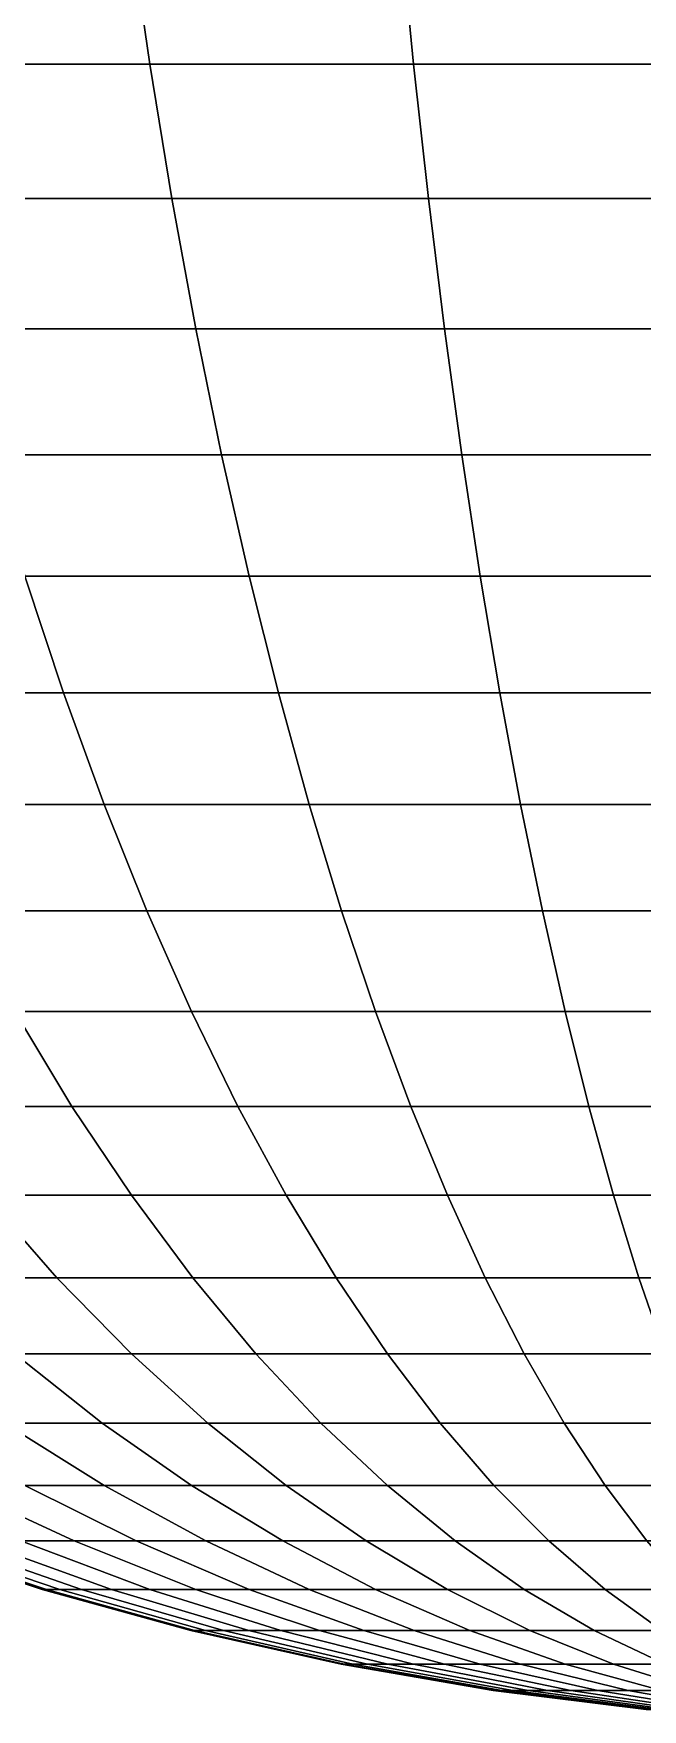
# Model space of a CAD drawing. Extents: x -610 to 610, y -610 to 610.
# Drawn here: x -178.6 to -60.4, y -606.7 to -281.4 of the extents above; entities that cross this region are included whole.
import ezdxf

# ---------------------------------------------------------------- set-up
doc = ezdxf.new("R2010")
doc.units = 0

msp = doc.modelspace()

# ---------------------------------------------------------------- linework, layer by layer
for points in [[(-205.737976, -287.363464, -496.695374), (-210.886078, -260.637573, -509.124023), (-159.967728, -260.637573, -527.342896), (-156.062622, -287.363464, -514.469482)], [(-156.062622, -287.363464, 514.469482), (-159.967728, -260.637573, 527.342896), (-210.886078, -260.637573, 509.124023), (-205.737976, -287.363464, 496.695374)], [(-156.062622, -287.363464, -514.469482), (-159.967728, -260.637573, -527.342896), (-107.508789, -260.637573, -540.483154), (-104.884308, -287.363464, -527.289001)], [(-104.884308, -287.363464, 527.289001), (-107.508789, -260.637573, 540.483154), (-159.967728, -260.637573, 527.342896), (-156.062622, -287.363464, 514.469482)], [(-104.884308, -287.363464, -527.289001), (-107.508789, -260.637573, -540.483154), (-54.014488, -260.637573, -548.418335), (-52.695896, -287.363464, -535.030396)], [(-52.695896, -287.363464, 535.030396), (-54.014488, -260.637573, 548.418335), (-107.508789, -260.637573, 540.483154), (-104.884308, -287.363464, 527.289001)], [(-200.094193, -313.397034, -483.07016), (-205.737976, -287.363464, -496.695374), (-156.062622, -287.363464, -514.469482), (-151.78154, -313.397034, -500.356689)], [(-151.78154, -313.397034, 500.356689), (-156.062622, -287.363464, 514.469482), (-205.737976, -287.363464, 496.695374), (-200.094193, -313.397034, 483.07016)], [(-151.78154, -313.397034, -500.356689), (-156.062622, -287.363464, -514.469482), (-104.884308, -287.363464, -527.289001), (-102.007149, -313.397034, -512.824524)], [(-102.007149, -313.397034, 512.824524), (-104.884308, -287.363464, 527.289001), (-156.062622, -287.363464, 514.469482), (-151.78154, -313.397034, 500.356689)], [(-102.007149, -313.397034, -512.824524), (-104.884308, -287.363464, -527.289001), (-52.695896, -287.363464, -535.030396), (-51.250355, -313.397034, -520.353577)], [(-51.250355, -313.397034, 520.353577), (-52.695896, -287.363464, 535.030396), (-104.884308, -287.363464, 527.289001), (-102.007149, -313.397034, 512.824524)], [(-193.968414, -338.675629, -468.281158), (-200.094193, -313.397034, -483.07016), (-151.78154, -313.397034, -500.356689), (-147.134811, -338.675629, -485.038483)], [(-147.134811, -338.675629, 485.038483), (-151.78154, -313.397034, 500.356689), (-200.094193, -313.397034, 483.07016), (-193.968414, -338.675629, 468.281158)], [(-147.134811, -338.675629, -485.038483), (-151.78154, -313.397034, -500.356689), (-102.007149, -313.397034, -512.824524), (-98.884232, -338.675629, -497.124634)], [(-98.884232, -338.675629, 497.124634), (-102.007149, -313.397034, 512.824524), (-151.78154, -313.397034, 500.356689), (-147.134811, -338.675629, 485.038483)], [(-98.884232, -338.675629, -497.124634), (-102.007149, -313.397034, -512.824524), (-51.250355, -313.397034, -520.353577), (-49.681347, -338.675629, -504.423157)], [(-49.681347, -338.675629, 504.423157), (-51.250355, -313.397034, 520.353577), (-102.007149, -313.397034, 512.824524), (-98.884232, -338.675629, 497.124634)], [(-187.37532, -363.138306, -452.364044), (-193.968414, -338.675629, -468.281158), (-147.134811, -338.675629, -485.038483), (-142.133636, -363.138306, -468.551788)], [(-142.133636, -363.138306, 468.551788), (-147.134811, -338.675629, 485.038483), (-193.968414, -338.675629, 468.281158), (-187.37532, -363.138306, 452.364044)], [(-142.133636, -363.138306, -468.551788), (-147.134811, -338.675629, -485.038483), (-98.884232, -338.675629, -497.124634), (-95.523109, -363.138306, -480.227112)], [(-95.523109, -363.138306, 480.227112), (-98.884232, -338.675629, 497.124634), (-147.134811, -338.675629, 485.038483), (-142.133636, -363.138306, 468.551788)], [(-95.523109, -363.138306, -480.227112), (-98.884232, -338.675629, -497.124634), (-49.681347, -338.675629, -504.423157), (-47.992653, -363.138306, -487.277588)], [(-47.992653, -363.138306, 487.277588), (-49.681347, -338.675629, 504.423157), (-98.884232, -338.675629, 497.124634), (-95.523109, -363.138306, 480.227112)], [(-180.330841, -386.726135, -435.357147), (-187.37532, -363.138306, -452.364044), (-142.133636, -363.138306, -468.551788), (-136.790024, -386.726135, -450.936279)], [(-136.790024, -386.726135, 450.936279), (-142.133636, -363.138306, 468.551788), (-187.37532, -363.138306, 452.364044), (-180.330841, -386.726135, 435.357147)], [(-136.790024, -386.726135, -450.936279), (-142.133636, -363.138306, -468.551788), (-95.523109, -363.138306, -480.227112), (-91.931862, -386.726135, -462.172668)], [(-91.931862, -386.726135, 462.172668), (-95.523109, -363.138306, 480.227112), (-142.133636, -363.138306, 468.551788), (-136.790024, -386.726135, 450.936279)], [(-91.931862, -386.726135, -462.172668), (-95.523109, -363.138306, -480.227112), (-47.992653, -363.138306, -487.277588), (-46.188343, -386.726135, -468.958069)], [(-46.188343, -386.726135, 468.958069), (-47.992653, -363.138306, 487.277588), (-95.523109, -363.138306, 480.227112), (-91.931862, -386.726135, 462.172668)], [(-212.922272, -409.382355, -398.349548), (-222.134949, -386.726135, -415.585266), (-180.330841, -386.726135, -435.357147), (-172.851913, -409.382355, -417.301422)], [(-172.851913, -409.382355, 417.301422), (-180.330841, -386.726135, 435.357147), (-222.134949, -386.726135, 415.585266), (-212.922272, -409.382355, 398.349548)], [(-172.851913, -409.382355, -417.301422), (-180.330841, -386.726135, -435.357147), (-136.790024, -386.726135, -450.936279), (-131.116882, -409.382355, -432.234436)], [(-131.116882, -409.382355, 432.234436), (-136.790024, -386.726135, 450.936279), (-180.330841, -386.726135, 435.357147), (-172.851913, -409.382355, 417.301422)], [(-131.116882, -409.382355, -432.234436), (-136.790024, -386.726135, -450.936279), (-91.931862, -386.726135, -462.172668), (-88.119141, -409.382355, -443.004822)], [(-88.119141, -409.382355, 443.004822), (-91.931862, -386.726135, 462.172668), (-136.790024, -386.726135, 450.936279), (-131.116882, -409.382355, 432.234436)], [(-88.119141, -409.382355, -443.004822), (-91.931862, -386.726135, -462.172668), (-46.188343, -386.726135, -468.958069), (-44.272755, -409.382355, -449.50882)], [(-44.272755, -409.382355, 449.50882), (-46.188343, -386.726135, 468.958069), (-91.931862, -386.726135, 462.172668), (-88.119141, -409.382355, 443.004822)], [(-203.19664, -431.052277, -380.154205), (-212.922272, -409.382355, -398.349548), (-172.851913, -409.382355, -417.301422), (-164.956573, -431.052277, -398.240417)], [(-164.956573, -431.052277, 398.240417), (-172.851913, -409.382355, 417.301422), (-212.922272, -409.382355, 398.349548), (-203.19664, -431.052277, 380.154205)], [(-164.956573, -431.052277, -398.240417), (-172.851913, -409.382355, -417.301422), (-131.116882, -409.382355, -432.234436), (-125.127876, -431.052277, -412.491333)], [(-125.127876, -431.052277, 412.491333), (-131.116882, -409.382355, 432.234436), (-172.851913, -409.382355, 417.301422), (-164.956573, -431.052277, 398.240417)], [(-125.127876, -431.052277, -412.491333), (-131.116882, -409.382355, -432.234436), (-88.119141, -409.382355, -443.004822), (-84.094131, -431.052277, -422.769775)], [(-84.094131, -431.052277, 422.769775), (-88.119141, -409.382355, 443.004822), (-131.116882, -409.382355, 432.234436), (-125.127876, -431.052277, 412.491333)], [(-84.094131, -431.052277, -422.769775), (-88.119141, -409.382355, -443.004822), (-44.272755, -409.382355, -449.50882), (-42.250515, -431.052277, -428.976654)], [(-42.250515, -431.052277, 428.976654), (-44.272755, -409.382355, 449.50882), (-88.119141, -409.382355, 443.004822), (-84.094131, -431.052277, 422.769775)], [(-192.981491, -451.683807, -361.042999), (-203.19664, -431.052277, -380.154205), (-164.956573, -431.052277, -398.240417), (-156.663834, -451.683807, -378.219971)], [(-156.663834, -451.683807, 378.219971), (-164.956573, -431.052277, 398.240417), (-203.19664, -431.052277, 380.154205), (-192.981491, -451.683807, 361.042999)], [(-156.663834, -451.683807, -378.219971), (-164.956573, -431.052277, -398.240417), (-125.127876, -431.052277, -412.491333), (-118.837425, -451.683807, -391.754456)], [(-118.837425, -451.683807, 391.754456), (-125.127876, -431.052277, 412.491333), (-164.956573, -431.052277, 398.240417), (-156.663834, -451.683807, 378.219971)], [(-118.837425, -451.683807, -391.754456), (-125.127876, -431.052277, -412.491333), (-84.094131, -431.052277, -422.769775), (-79.866539, -451.683807, -401.516174)], [(-79.866539, -451.683807, 401.516174), (-84.094131, -431.052277, 422.769775), (-125.127876, -431.052277, 412.491333), (-118.837425, -451.683807, 391.754456)], [(-79.866539, -451.683807, -401.516174), (-84.094131, -431.052277, -422.769775), (-42.250515, -431.052277, -428.976654), (-40.126484, -451.683807, -407.411041)], [(-40.126484, -451.683807, 407.411041), (-42.250515, -431.052277, 428.976654), (-84.094131, -431.052277, 422.769775), (-79.866539, -451.683807, 401.516174)], [(-182.301453, -471.227173, -341.061981), (-192.981491, -451.683807, -361.042999), (-156.663834, -451.683807, -378.219971), (-147.993698, -471.227173, -357.288361)], [(-147.993698, -471.227173, 357.288361), (-156.663834, -451.683807, 378.219971), (-192.981491, -451.683807, 361.042999), (-182.301453, -471.227173, 341.061981)], [(-147.993698, -471.227173, -357.288361), (-156.663834, -451.683807, -378.219971), (-118.837425, -451.683807, -391.754456), (-112.260674, -471.227173, -370.073853)], [(-112.260674, -471.227173, 370.073853), (-118.837425, -451.683807, 391.754456), (-156.663834, -451.683807, 378.219971), (-147.993698, -471.227173, 357.288361)], [(-112.260674, -471.227173, -370.073853), (-118.837425, -451.683807, -391.754456), (-79.866539, -451.683807, -401.516174), (-75.446533, -471.227173, -379.295319)], [(-75.446533, -471.227173, 379.295319), (-79.866539, -451.683807, 401.516174), (-118.837425, -451.683807, 391.754456), (-112.260674, -471.227173, 370.073853)], [(-75.446533, -471.227173, -379.295319), (-79.866539, -451.683807, -401.516174), (-40.126484, -451.683807, -407.411041), (-37.905792, -471.227173, -384.863922)], [(-37.905792, -471.227173, 384.863922), (-40.126484, -451.683807, 407.411041), (-79.866539, -451.683807, 401.516174), (-75.446533, -471.227173, 379.295319)], [(-201.748825, -489.635315, -301.938446), (-214.853531, -471.227173, -321.551056), (-182.301453, -471.227173, -341.061981), (-171.182205, -489.635315, -320.259369)], [(-171.182205, -489.635315, 320.259369), (-182.301453, -471.227173, 341.061981), (-214.853531, -471.227173, 321.551056), (-201.748825, -489.635315, 301.938446)], [(-171.182205, -489.635315, -320.259369), (-182.301453, -471.227173, -341.061981), (-147.993698, -471.227173, -357.288361), (-138.96701, -489.635315, -335.496063)], [(-138.96701, -489.635315, 335.496063), (-147.993698, -471.227173, 357.288361), (-182.301453, -471.227173, 341.061981), (-171.182205, -489.635315, 320.259369)], [(-138.96701, -489.635315, -335.496063), (-147.993698, -471.227173, -357.288361), (-112.260674, -471.227173, -370.073853), (-105.413475, -489.635315, -347.501678)], [(-105.413475, -489.635315, 347.501678), (-112.260674, -471.227173, 370.073853), (-147.993698, -471.227173, 357.288361), (-138.96701, -489.635315, 335.496063)], [(-105.413475, -489.635315, -347.501678), (-112.260674, -471.227173, -370.073853), (-75.446533, -471.227173, -379.295319), (-70.844765, -489.635315, -356.160706)], [(-70.844765, -489.635315, 356.160706), (-75.446533, -471.227173, 379.295319), (-112.260674, -471.227173, 370.073853), (-105.413475, -489.635315, 347.501678)], [(-70.844765, -489.635315, -356.160706), (-75.446533, -471.227173, -379.295319), (-37.905792, -471.227173, -384.863922), (-35.593777, -489.635315, -361.389679)], [(-35.593777, -489.635315, 361.389679), (-37.905792, -471.227173, 384.863922), (-75.446533, -471.227173, 379.295319), (-70.844765, -489.635315, 356.160706)], [(-188.158081, -506.863861, -281.59848), (-201.748825, -489.635315, -301.938446), (-171.182205, -489.635315, -320.259369), (-159.650574, -506.863861, -298.685211)], [(-159.650574, -506.863861, 298.685211), (-171.182205, -489.635315, 320.259369), (-201.748825, -489.635315, 301.938446), (-188.158081, -506.863861, 281.59848)], [(-159.650574, -506.863861, -298.685211), (-171.182205, -489.635315, -320.259369), (-138.96701, -489.635315, -335.496063), (-129.605545, -506.863861, -312.895477)], [(-129.605545, -506.863861, 312.895477), (-138.96701, -489.635315, 335.496063), (-171.182205, -489.635315, 320.259369), (-159.650574, -506.863861, 298.685211)], [(-129.605545, -506.863861, -312.895477), (-138.96701, -489.635315, -335.496063), (-105.413475, -489.635315, -347.501678), (-98.31234, -506.863861, -324.092346)], [(-98.31234, -506.863861, 324.092346), (-105.413475, -489.635315, 347.501678), (-138.96701, -489.635315, 335.496063), (-129.605545, -506.863861, 312.895477)], [(-98.31234, -506.863861, -324.092346), (-105.413475, -489.635315, -347.501678), (-70.844765, -489.635315, -356.160706), (-66.072334, -506.863861, -332.16806)], [(-66.072334, -506.863861, 332.16806), (-70.844765, -489.635315, 356.160706), (-105.413475, -489.635315, 347.501678), (-98.31234, -506.863861, 324.092346)], [(-66.072334, -506.863861, -332.16806), (-70.844765, -489.635315, -356.160706), (-35.593777, -489.635315, -361.389679), (-33.196014, -506.863861, -337.0448)], [(-33.196014, -506.863861, 337.0448), (-35.593777, -489.635315, 361.389679), (-70.844765, -489.635315, 356.160706), (-66.072334, -506.863861, 332.16806)], [(-198.816971, -522.871338, -242.259171), (-214.853531, -506.863861, -261.799805), (-188.158081, -506.863861, -281.59848), (-174.114059, -522.871338, -260.580109)], [(-174.114059, -522.871338, 260.580109), (-188.158081, -506.863861, 281.59848), (-214.853531, -506.863861, 261.799805), (-198.816971, -522.871338, 242.259171)], [(-174.114059, -522.871338, -260.580109), (-188.158081, -506.863861, -281.59848), (-159.650574, -506.863861, -298.685211), (-147.734344, -522.871338, -276.39151)], [(-147.734344, -522.871338, 276.39151), (-159.650574, -506.863861, 298.685211), (-188.158081, -506.863861, 281.59848), (-174.114059, -522.871338, 260.580109)], [(-147.734344, -522.871338, -276.39151), (-159.650574, -506.863861, -298.685211), (-129.605545, -506.863861, -312.895477), (-119.931854, -522.871338, -289.541107)], [(-119.931854, -522.871338, 289.541107), (-129.605545, -506.863861, 312.895477), (-159.650574, -506.863861, 298.685211), (-147.734344, -522.871338, 276.39151)], [(-119.931854, -522.871338, -289.541107), (-129.605545, -506.863861, -312.895477), (-98.31234, -506.863861, -324.092346), (-90.97435, -522.871338, -299.902252)], [(-90.97435, -522.871338, 299.902252), (-98.31234, -506.863861, 324.092346), (-129.605545, -506.863861, 312.895477), (-119.931854, -522.871338, 289.541107)], [(-90.97435, -522.871338, -299.902252), (-98.31234, -506.863861, -324.092346), (-66.072334, -506.863861, -332.16806), (-61.140728, -522.871338, -307.375214)], [(-61.140728, -522.871338, 307.375214), (-66.072334, -506.863861, 332.16806), (-98.31234, -506.863861, 324.092346), (-90.97435, -522.871338, 299.902252)], [(-61.140728, -522.871338, -307.375214), (-66.072334, -506.863861, -332.16806), (-33.196014, -506.863861, -337.0448), (-30.718281, -522.871338, -311.887939)], [(-30.718281, -522.871338, 311.887939), (-33.196014, -506.863861, 337.0448), (-66.072334, -506.863861, 332.16806), (-61.140728, -522.871338, 307.375214)], [(-182.301453, -537.619202, -222.134949), (-198.816971, -522.871338, -242.259171), (-174.114059, -522.871338, -260.580109), (-159.650574, -537.619202, -238.933975)], [(-159.650574, -537.619202, 238.933975), (-174.114059, -522.871338, 260.580109), (-198.816971, -522.871338, 242.259171), (-182.301453, -537.619202, 222.134949)], [(-159.650574, -537.619202, -238.933975), (-174.114059, -522.871338, -260.580109), (-147.734344, -522.871338, -276.39151), (-135.462189, -537.619202, -253.431931)], [(-135.462189, -537.619202, 253.431931), (-147.734344, -522.871338, 276.39151), (-174.114059, -522.871338, 260.580109), (-159.650574, -537.619202, 238.933975)], [(-135.462189, -537.619202, -253.431931), (-147.734344, -522.871338, -276.39151), (-119.931854, -522.871338, -289.541107), (-109.969231, -537.619202, -265.489197)], [(-109.969231, -537.619202, 265.489197), (-119.931854, -522.871338, 289.541107), (-147.734344, -522.871338, 276.39151), (-135.462189, -537.619202, 253.431931)], [(-109.969231, -537.619202, -265.489197), (-119.931854, -522.871338, -289.541107), (-90.97435, -522.871338, -299.902252), (-83.417213, -537.619202, -274.989685)], [(-83.417213, -537.619202, 274.989685), (-90.97435, -522.871338, 299.902252), (-119.931854, -522.871338, 289.541107), (-109.969231, -537.619202, 265.489197)], [(-83.417213, -537.619202, -274.989685), (-90.97435, -522.871338, -299.902252), (-61.140728, -522.871338, -307.375214), (-56.061825, -537.619202, -281.841858)], [(-56.061825, -537.619202, 281.841858), (-61.140728, -522.871338, 307.375214), (-90.97435, -522.871338, 299.902252), (-83.417213, -537.619202, 274.989685)], [(-56.061825, -537.619202, -281.841858), (-61.140728, -522.871338, -307.375214), (-30.718281, -522.871338, -311.887939), (-28.166542, -537.619202, -285.979706)], [(-28.166542, -537.619202, 285.979706), (-30.718281, -522.871338, 311.887939), (-61.140728, -522.871338, 307.375214), (-56.061825, -537.619202, 281.841858)], [(-184.298599, -551.071899, -184.298599), (-203.19664, -537.619202, -203.19664), (-182.301453, -537.619202, -222.134949), (-165.346741, -551.071899, -201.475586)], [(-165.346741, -551.071899, 201.475586), (-182.301453, -537.619202, 222.134949), (-203.19664, -537.619202, 203.19664), (-184.298599, -551.071899, 184.298599)], [(-165.346741, -551.071899, -201.475586), (-182.301453, -537.619202, -222.134949), (-159.650574, -537.619202, -238.933975), (-144.802475, -551.071899, -216.712219)], [(-144.802475, -551.071899, 216.712219), (-159.650574, -537.619202, 238.933975), (-182.301453, -537.619202, 222.134949), (-165.346741, -551.071899, 201.475586)], [(-144.802475, -551.071899, -216.712219), (-159.650574, -537.619202, -238.933975), (-135.462189, -537.619202, -253.431931), (-122.863701, -551.071899, -229.861816)], [(-122.863701, -551.071899, 229.861816), (-135.462189, -537.619202, 253.431931), (-159.650574, -537.619202, 238.933975), (-144.802475, -551.071899, 216.712219)], [(-122.863701, -551.071899, -229.861816), (-135.462189, -537.619202, -253.431931), (-109.969231, -537.619202, -265.489197), (-99.741684, -551.071899, -240.797729)], [(-99.741684, -551.071899, 240.797729), (-109.969231, -537.619202, 265.489197), (-135.462189, -537.619202, 253.431931), (-122.863701, -551.071899, 229.861816)], [(-99.741684, -551.071899, -240.797729), (-109.969231, -537.619202, -265.489197), (-83.417213, -537.619202, -274.989685), (-75.659096, -551.071899, -249.414612)], [(-75.659096, -551.071899, 249.414612), (-83.417213, -537.619202, 274.989685), (-109.969231, -537.619202, 265.489197), (-99.741684, -551.071899, 240.797729)], [(-75.659096, -551.071899, -249.414612), (-83.417213, -537.619202, -274.989685), (-56.061825, -537.619202, -281.841858), (-50.84787, -551.071899, -255.629517)], [(-50.84787, -551.071899, 255.629517), (-56.061825, -537.619202, 281.841858), (-83.417213, -537.619202, 274.989685), (-75.659096, -551.071899, 249.414612)], [(-180.330841, -563.19696, -147.993698), (-201.475586, -551.071899, -165.346741), (-184.298599, -551.071899, -184.298599), (-164.956573, -563.19696, -164.956573)], [(-164.956573, -563.19696, 164.956573), (-184.298599, -551.071899, 184.298599), (-201.475586, -551.071899, 165.346741), (-180.330841, -563.19696, 147.993698)], [(-164.956573, -563.19696, -164.956573), (-184.298599, -551.071899, -184.298599), (-165.346741, -551.071899, -201.475586), (-147.993698, -563.19696, -180.330841)], [(-147.993698, -563.19696, 180.330841), (-165.346741, -551.071899, 201.475586), (-184.298599, -551.071899, 184.298599), (-164.956573, -563.19696, 164.956573)], [(-147.993698, -563.19696, -180.330841), (-165.346741, -551.071899, -201.475586), (-144.802475, -551.071899, -216.712219), (-129.605545, -563.19696, -193.968414)], [(-129.605545, -563.19696, 193.968414), (-144.802475, -551.071899, 216.712219), (-165.346741, -551.071899, 201.475586), (-147.993698, -563.19696, 180.330841)], [(-129.605545, -563.19696, -193.968414), (-144.802475, -551.071899, -216.712219), (-122.863701, -551.071899, -229.861816), (-109.969231, -563.19696, -205.737976)], [(-109.969231, -563.19696, 205.737976), (-122.863701, -551.071899, 229.861816), (-144.802475, -551.071899, 216.712219), (-129.605545, -563.19696, 193.968414)], [(-109.969231, -563.19696, -205.737976), (-122.863701, -551.071899, -229.861816), (-99.741684, -551.071899, -240.797729), (-89.273857, -563.19696, -215.526138)], [(-89.273857, -563.19696, 215.526138), (-99.741684, -551.071899, 240.797729), (-122.863701, -551.071899, 229.861816), (-109.969231, -563.19696, 205.737976)], [(-89.273857, -563.19696, -215.526138), (-99.741684, -551.071899, -240.797729), (-75.659096, -551.071899, -249.414612), (-67.718719, -563.19696, -223.238693)], [(-67.718719, -563.19696, 223.238693), (-75.659096, -551.071899, 249.414612), (-99.741684, -551.071899, 240.797729), (-89.273857, -563.19696, 215.526138)], [(-67.718719, -563.19696, -223.238693), (-75.659096, -551.071899, -249.414612), (-50.84787, -551.071899, -255.629517), (-45.511417, -563.19696, -228.801331)], [(-45.511417, -563.19696, 228.801331), (-50.84787, -551.071899, 255.629517), (-75.659096, -551.071899, 249.414612), (-67.718719, -563.19696, 223.238693)], [(-181.118454, -573.965271, -96.809837), (-205.737976, -563.19696, -109.969231), (-193.968414, -563.19696, -129.605545), (-170.757294, -573.965271, -114.096382)], [(-170.757294, -573.965271, 114.096382), (-193.968414, -563.19696, 129.605545), (-205.737976, -563.19696, 109.969231), (-181.118454, -573.965271, 96.809837)], [(-170.757294, -573.965271, -114.096382), (-193.968414, -563.19696, -129.605545), (-180.330841, -563.19696, -147.993698), (-158.751648, -573.965271, -130.284119)], [(-158.751648, -573.965271, 130.284119), (-180.330841, -563.19696, 147.993698), (-193.968414, -563.19696, 129.605545), (-170.757294, -573.965271, 114.096382)], [(-158.751648, -573.965271, -130.284119), (-180.330841, -563.19696, -147.993698), (-164.956573, -563.19696, -164.956573), (-145.217148, -573.965271, -145.217148)], [(-145.217148, -573.965271, 145.217148), (-164.956573, -563.19696, 164.956573), (-180.330841, -563.19696, 147.993698), (-158.751648, -573.965271, 130.284119)], [(-145.217148, -573.965271, -145.217148), (-164.956573, -563.19696, -164.956573), (-147.993698, -563.19696, -180.330841), (-130.284119, -573.965271, -158.751648)], [(-130.284119, -573.965271, 158.751648), (-147.993698, -563.19696, 180.330841), (-164.956573, -563.19696, 164.956573), (-145.217148, -573.965271, 145.217148)], [(-130.284119, -573.965271, -158.751648), (-147.993698, -563.19696, -180.330841), (-129.605545, -563.19696, -193.968414), (-114.096382, -573.965271, -170.757294)], [(-114.096382, -573.965271, 170.757294), (-129.605545, -563.19696, 193.968414), (-147.993698, -563.19696, 180.330841), (-130.284119, -573.965271, 158.751648)], [(-114.096382, -573.965271, -170.757294), (-129.605545, -563.19696, -193.968414), (-109.969231, -563.19696, -205.737976), (-96.809837, -573.965271, -181.118454)], [(-96.809837, -573.965271, 181.118454), (-109.969231, -563.19696, 205.737976), (-129.605545, -563.19696, 193.968414), (-114.096382, -573.965271, 170.757294)], [(-96.809837, -573.965271, -181.118454), (-109.969231, -563.19696, -205.737976), (-89.273857, -563.19696, -215.526138), (-78.59095, -573.965271, -189.735352)], [(-78.59095, -573.965271, 189.735352), (-89.273857, -563.19696, 215.526138), (-109.969231, -563.19696, 205.737976), (-96.809837, -573.965271, 181.118454)], [(-78.59095, -573.965271, -189.735352), (-89.273857, -563.19696, -215.526138), (-67.718719, -563.19696, -223.238693), (-59.615196, -573.965271, -196.524979)], [(-59.615196, -573.965271, 196.524979), (-67.718719, -563.19696, 223.238693), (-89.273857, -563.19696, 215.526138), (-78.59095, -573.965271, 189.735352)], [(-59.615196, -573.965271, -196.524979), (-67.718719, -563.19696, -223.238693), (-45.511417, -563.19696, -228.801331), (-40.065319, -573.965271, -201.421967)], [(-40.065319, -573.965271, 201.421967), (-45.511417, -563.19696, 228.801331), (-67.718719, -563.19696, 223.238693), (-59.615196, -573.965271, 196.524979)], [(-176.957535, -583.35083), (-205.368057, -573.965271), (-204.37915, -573.965271, -20.129589), (-176.105438, -583.35083, -17.344872)], [(-176.105438, -583.35083, 17.344872), (-204.37915, -573.965271, 20.129589), (-205.368057, -573.965271), (-176.957535, -583.35083)], [(-176.105438, -583.35083, -17.344872), (-204.37915, -573.965271, -20.129589), (-201.421967, -573.965271, -40.065319), (-173.557358, -583.35083, -34.522705)], [(-173.557358, -583.35083, 34.522705), (-201.421967, -573.965271, 40.065319), (-204.37915, -573.965271, 20.129589), (-176.105438, -583.35083, 17.344872)], [(-173.557358, -583.35083, -34.522705), (-201.421967, -573.965271, -40.065319), (-196.524979, -573.965271, -59.615196), (-169.337814, -583.35083, -51.368061)], [(-169.337814, -583.35083, 51.368061), (-196.524979, -573.965271, 59.615196), (-201.421967, -573.965271, 40.065319), (-173.557358, -583.35083, 34.522705)], [(-169.337814, -583.35083, -51.368061), (-196.524979, -573.965271, -59.615196), (-189.735352, -573.965271, -78.59095), (-163.487442, -583.35083, -67.718719)], [(-163.487442, -583.35083, 67.718719), (-189.735352, -573.965271, 78.59095), (-196.524979, -573.965271, 59.615196), (-169.337814, -583.35083, 51.368061)], [(-163.487442, -583.35083, -67.718719), (-189.735352, -573.965271, -78.59095), (-181.118454, -573.965271, -96.809837), (-156.062622, -583.35083, -83.417213)], [(-156.062622, -583.35083, 83.417213), (-181.118454, -573.965271, 96.809837), (-189.735352, -573.965271, 78.59095), (-163.487442, -583.35083, 67.718719)], [(-156.062622, -583.35083, -83.417213), (-181.118454, -573.965271, -96.809837), (-170.757294, -573.965271, -114.096382), (-147.134811, -583.35083, -98.31234)], [(-147.134811, -583.35083, 98.31234), (-170.757294, -573.965271, 114.096382), (-181.118454, -573.965271, 96.809837), (-156.062622, -583.35083, 83.417213)], [(-147.134811, -583.35083, -98.31234), (-170.757294, -573.965271, -114.096382), (-158.751648, -573.965271, -130.284119), (-136.790024, -583.35083, -112.260674)], [(-136.790024, -583.35083, 112.260674), (-158.751648, -573.965271, 130.284119), (-170.757294, -573.965271, 114.096382), (-147.134811, -583.35083, 98.31234)], [(-136.790024, -583.35083, -112.260674), (-158.751648, -573.965271, -130.284119), (-145.217148, -573.965271, -145.217148), (-125.127876, -583.35083, -125.127876)], [(-125.127876, -583.35083, 125.127876), (-145.217148, -573.965271, 145.217148), (-158.751648, -573.965271, 130.284119), (-136.790024, -583.35083, 112.260674)], [(-125.127876, -583.35083, -125.127876), (-145.217148, -573.965271, -145.217148), (-130.284119, -573.965271, -158.751648), (-112.260674, -583.35083, -136.790024)], [(-112.260674, -583.35083, 136.790024), (-130.284119, -573.965271, 158.751648), (-145.217148, -573.965271, 145.217148), (-125.127876, -583.35083, 125.127876)], [(-112.260674, -583.35083, -136.790024), (-130.284119, -573.965271, -158.751648), (-114.096382, -573.965271, -170.757294), (-98.31234, -583.35083, -147.134811)], [(-98.31234, -583.35083, 147.134811), (-114.096382, -573.965271, 170.757294), (-130.284119, -573.965271, 158.751648), (-112.260674, -583.35083, 136.790024)], [(-98.31234, -583.35083, -147.134811), (-114.096382, -573.965271, -170.757294), (-96.809837, -573.965271, -181.118454), (-83.417213, -583.35083, -156.062622)], [(-83.417213, -583.35083, 156.062622), (-96.809837, -573.965271, 181.118454), (-114.096382, -573.965271, 170.757294), (-98.31234, -583.35083, 147.134811)], [(-83.417213, -583.35083, -156.062622), (-96.809837, -573.965271, -181.118454), (-78.59095, -573.965271, -189.735352), (-67.718719, -583.35083, -163.487442)], [(-67.718719, -583.35083, 163.487442), (-78.59095, -573.965271, 189.735352), (-96.809837, -573.965271, 181.118454), (-83.417213, -583.35083, 156.062622)], [(-67.718719, -583.35083, -163.487442), (-78.59095, -573.965271, -189.735352), (-59.615196, -573.965271, -196.524979), (-51.368061, -583.35083, -169.337814)], [(-51.368061, -583.35083, 169.337814), (-59.615196, -573.965271, 196.524979), (-78.59095, -573.965271, 189.735352), (-67.718719, -583.35083, 163.487442)], [(-148.120712, -591.331055), (-176.957535, -583.35083), (-176.105438, -583.35083, -17.344872), (-147.407471, -591.331055, -14.518369)], [(-147.407471, -591.331055, 14.518369), (-176.105438, -583.35083, 17.344872), (-176.957535, -583.35083), (-148.120712, -591.331055)], [(-147.407471, -591.331055, -14.518369), (-176.105438, -583.35083, -17.344872), (-173.557358, -583.35083, -34.522705), (-145.274612, -591.331055, -28.896919)], [(-145.274612, -591.331055, 28.896919), (-173.557358, -583.35083, 34.522705), (-176.105438, -583.35083, 17.344872), (-147.407471, -591.331055, 14.518369)], [(-145.274612, -591.331055, -28.896919), (-173.557358, -583.35083, -34.522705), (-169.337814, -583.35083, -51.368061), (-141.742691, -591.331055, -42.997177)], [(-141.742691, -591.331055, 42.997177), (-169.337814, -583.35083, 51.368061), (-173.557358, -583.35083, 34.522705), (-145.274612, -591.331055, 28.896919)], [(-141.742691, -591.331055, -42.997177), (-169.337814, -583.35083, -51.368061), (-163.487442, -583.35083, -67.718719), (-136.845703, -591.331055, -56.683346)], [(-136.845703, -591.331055, 56.683346), (-163.487442, -583.35083, 67.718719), (-169.337814, -583.35083, 51.368061), (-141.742691, -591.331055, 42.997177)], [(-136.845703, -591.331055, -56.683346), (-163.487442, -583.35083, -67.718719), (-156.062622, -583.35083, -83.417213), (-130.630814, -591.331055, -69.823624)], [(-130.630814, -591.331055, 69.823624), (-156.062622, -583.35083, 83.417213), (-163.487442, -583.35083, 67.718719), (-136.845703, -591.331055, 56.683346)], [(-130.630814, -591.331055, -69.823624), (-156.062622, -583.35083, -83.417213), (-147.134811, -583.35083, -98.31234), (-123.157875, -591.331055, -82.291458)], [(-123.157875, -591.331055, 82.291458), (-147.134811, -583.35083, 98.31234), (-156.062622, -583.35083, 83.417213), (-130.630814, -591.331055, 69.823624)], [(-123.157875, -591.331055, -82.291458), (-147.134811, -583.35083, -98.31234), (-136.790024, -583.35083, -112.260674), (-114.498863, -591.331055, -93.966782)], [(-114.498863, -591.331055, 93.966782), (-136.790024, -583.35083, 112.260674), (-147.134811, -583.35083, 98.31234), (-123.157875, -591.331055, 82.291458)], [(-114.498863, -591.331055, -93.966782), (-136.790024, -583.35083, -112.260674), (-125.127876, -583.35083, -125.127876), (-104.737167, -591.331055, -104.737167)], [(-104.737167, -591.331055, 104.737167), (-125.127876, -583.35083, 125.127876), (-136.790024, -583.35083, 112.260674), (-114.498863, -591.331055, 93.966782)], [(-104.737167, -591.331055, -104.737167), (-125.127876, -583.35083, -125.127876), (-112.260674, -583.35083, -136.790024), (-93.966782, -591.331055, -114.498863)], [(-93.966782, -591.331055, 114.498863), (-112.260674, -583.35083, 136.790024), (-125.127876, -583.35083, 125.127876), (-104.737167, -591.331055, 104.737167)], [(-93.966782, -591.331055, -114.498863), (-112.260674, -583.35083, -136.790024), (-98.31234, -583.35083, -147.134811), (-82.291458, -591.331055, -123.157875)], [(-82.291458, -591.331055, 123.157875), (-98.31234, -583.35083, 147.134811), (-112.260674, -583.35083, 136.790024), (-93.966782, -591.331055, 114.498863)], [(-82.291458, -591.331055, -123.157875), (-98.31234, -583.35083, -147.134811), (-83.417213, -583.35083, -156.062622), (-69.823624, -591.331055, -130.630814)], [(-69.823624, -591.331055, 130.630814), (-83.417213, -583.35083, 156.062622), (-98.31234, -583.35083, 147.134811), (-82.291458, -591.331055, 123.157875)], [(-69.823624, -591.331055, -130.630814), (-83.417213, -583.35083, -156.062622), (-67.718719, -583.35083, -163.487442), (-56.683346, -591.331055, -136.845703)], [(-56.683346, -591.331055, 136.845703), (-67.718719, -583.35083, 163.487442), (-83.417213, -583.35083, 156.062622), (-69.823624, -591.331055, 130.630814)], [(-56.683346, -591.331055, -136.845703), (-67.718719, -583.35083, -163.487442), (-51.368061, -583.35083, -169.337814), (-42.997177, -591.331055, -141.742691)], [(-42.997177, -591.331055, 141.742691), (-51.368061, -583.35083, 169.337814), (-67.718719, -583.35083, 163.487442), (-56.683346, -591.331055, 136.845703)], [(-118.927063, -597.886719), (-148.120712, -591.331055), (-147.407471, -591.331055, -14.518369), (-118.354393, -597.886719, -11.65689)], [(-118.354393, -597.886719, 11.65689), (-147.407471, -591.331055, 14.518369), (-148.120712, -591.331055), (-118.927063, -597.886719)], [(-118.354393, -597.886719, -11.65689), (-147.407471, -591.331055, -14.518369), (-145.274612, -591.331055, -28.896919), (-116.641907, -597.886719, -23.201517)], [(-116.641907, -597.886719, 23.201517), (-145.274612, -591.331055, 28.896919), (-147.407471, -591.331055, 14.518369), (-118.354393, -597.886719, 11.65689)], [(-116.641907, -597.886719, -23.201517), (-145.274612, -591.331055, -28.896919), (-141.742691, -591.331055, -42.997177), (-113.806099, -597.886719, -34.522705)], [(-113.806099, -597.886719, 34.522705), (-141.742691, -591.331055, 42.997177), (-145.274612, -591.331055, 28.896919), (-116.641907, -597.886719, 23.201517)], [(-113.806099, -597.886719, -34.522705), (-141.742691, -591.331055, -42.997177), (-136.845703, -591.331055, -56.683346), (-109.874283, -597.886719, -45.511417)], [(-109.874283, -597.886719, 45.511417), (-136.845703, -591.331055, 56.683346), (-141.742691, -591.331055, 42.997177), (-113.806099, -597.886719, 34.522705)], [(-109.874283, -597.886719, -45.511417), (-136.845703, -591.331055, -56.683346), (-130.630814, -591.331055, -69.823624), (-104.884308, -597.886719, -56.061825)], [(-104.884308, -597.886719, 56.061825), (-130.630814, -591.331055, 69.823624), (-136.845703, -591.331055, 56.683346), (-109.874283, -597.886719, 45.511417)], [(-104.884308, -597.886719, -56.061825), (-130.630814, -591.331055, -69.823624), (-123.157875, -591.331055, -82.291458), (-98.884232, -597.886719, -66.072334)], [(-98.884232, -597.886719, 66.072334), (-123.157875, -591.331055, 82.291458), (-130.630814, -591.331055, 69.823624), (-104.884308, -597.886719, 56.061825)], [(-98.884232, -597.886719, -66.072334), (-123.157875, -591.331055, -82.291458), (-114.498863, -591.331055, -93.966782), (-91.931862, -597.886719, -75.446533)], [(-91.931862, -597.886719, 75.446533), (-114.498863, -591.331055, 93.966782), (-123.157875, -591.331055, 82.291458), (-98.884232, -597.886719, 66.072334)], [(-91.931862, -597.886719, -75.446533), (-114.498863, -591.331055, -93.966782), (-104.737167, -591.331055, -104.737167), (-84.094131, -597.886719, -84.094131)], [(-84.094131, -597.886719, 84.094131), (-104.737167, -591.331055, 104.737167), (-114.498863, -591.331055, 93.966782), (-91.931862, -597.886719, 75.446533)], [(-84.094131, -597.886719, -84.094131), (-104.737167, -591.331055, -104.737167), (-93.966782, -591.331055, -114.498863), (-75.446533, -597.886719, -91.931862)], [(-75.446533, -597.886719, 91.931862), (-93.966782, -591.331055, 114.498863), (-104.737167, -591.331055, 104.737167), (-84.094131, -597.886719, 84.094131)], [(-75.446533, -597.886719, -91.931862), (-93.966782, -591.331055, -114.498863), (-82.291458, -591.331055, -123.157875), (-66.072334, -597.886719, -98.884232)], [(-66.072334, -597.886719, 98.884232), (-82.291458, -591.331055, 123.157875), (-93.966782, -591.331055, 114.498863), (-75.446533, -597.886719, 91.931862)], [(-66.072334, -597.886719, -98.884232), (-82.291458, -591.331055, -123.157875), (-69.823624, -591.331055, -130.630814), (-56.061825, -597.886719, -104.884308)], [(-56.061825, -597.886719, 104.884308), (-69.823624, -591.331055, 130.630814), (-82.291458, -591.331055, 123.157875), (-66.072334, -597.886719, 98.884232)], [(-56.061825, -597.886719, -104.884308), (-69.823624, -591.331055, -130.630814), (-56.683346, -591.331055, -136.845703), (-45.511417, -597.886719, -109.874283)], [(-45.511417, -597.886719, 109.874283), (-56.683346, -591.331055, 136.845703), (-69.823624, -591.331055, 130.630814), (-56.061825, -597.886719, 104.884308)], [(-89.446892, -603.002014), (-118.927063, -597.886719), (-118.354393, -597.886719, -11.65689), (-89.01619, -603.002014, -8.767329)], [(-89.01619, -603.002014, 8.767329), (-118.354393, -597.886719, 11.65689), (-118.927063, -597.886719), (-89.446892, -603.002014)], [(-89.01619, -603.002014, -8.767329), (-118.354393, -597.886719, -11.65689), (-116.641907, -597.886719, -23.201517), (-87.728203, -603.002014, -17.450224)], [(-87.728203, -603.002014, 17.450224), (-116.641907, -597.886719, 23.201517), (-118.354393, -597.886719, 11.65689), (-89.01619, -603.002014, 8.767329)], [(-87.728203, -603.002014, -17.450224), (-116.641907, -597.886719, -23.201517), (-113.806099, -597.886719, -34.522705), (-85.595345, -603.002014, -25.965065)], [(-85.595345, -603.002014, 25.965065), (-113.806099, -597.886719, 34.522705), (-116.641907, -597.886719, 23.201517), (-87.728203, -603.002014, 17.450224)], [(-85.595345, -603.002014, -25.965065), (-113.806099, -597.886719, -34.522705), (-109.874283, -597.886719, -45.511417), (-82.638161, -603.002014, -34.229847)], [(-82.638161, -603.002014, 34.229847), (-109.874283, -597.886719, 45.511417), (-113.806099, -597.886719, 34.522705), (-85.595345, -603.002014, 25.965065)], [(-82.638161, -603.002014, -34.229847), (-109.874283, -597.886719, -45.511417), (-104.884308, -597.886719, -56.061825), (-78.885117, -603.002014, -42.164978)], [(-78.885117, -603.002014, 42.164978), (-104.884308, -597.886719, 56.061825), (-109.874283, -597.886719, 45.511417), (-82.638161, -603.002014, 34.229847)], [(-78.885117, -603.002014, -42.164978), (-104.884308, -597.886719, -56.061825), (-98.884232, -597.886719, -66.072334), (-74.372375, -603.002014, -49.694031)], [(-74.372375, -603.002014, 49.694031), (-98.884232, -597.886719, 66.072334), (-104.884308, -597.886719, 56.061825), (-78.885117, -603.002014, 42.164978)], [(-74.372375, -603.002014, -49.694031), (-98.884232, -597.886719, -66.072334), (-91.931862, -597.886719, -75.446533), (-69.143387, -603.002014, -56.744511)], [(-69.143387, -603.002014, 56.744511), (-91.931862, -597.886719, 75.446533), (-98.884232, -597.886719, 66.072334), (-74.372375, -603.002014, 49.694031)], [(-69.143387, -603.002014, -56.744511), (-91.931862, -597.886719, -75.446533), (-84.094131, -597.886719, -84.094131), (-63.248505, -603.002014, -63.248505)], [(-63.248505, -603.002014, 63.248505), (-84.094131, -597.886719, 84.094131), (-91.931862, -597.886719, 75.446533), (-69.143387, -603.002014, 56.744511)], [(-63.248505, -603.002014, -63.248505), (-84.094131, -597.886719, -84.094131), (-75.446533, -597.886719, -91.931862), (-56.744511, -603.002014, -69.143387)], [(-56.744511, -603.002014, 69.143387), (-75.446533, -597.886719, 91.931862), (-84.094131, -597.886719, 84.094131), (-63.248505, -603.002014, 63.248505)], [(-56.744511, -603.002014, -69.143387), (-75.446533, -597.886719, -91.931862), (-66.072334, -597.886719, -98.884232), (-49.694031, -603.002014, -74.372375)], [(-49.694031, -603.002014, 74.372375), (-66.072334, -597.886719, 98.884232), (-75.446533, -597.886719, 91.931862), (-56.744511, -603.002014, 69.143387)], [(-49.694031, -603.002014, -74.372375), (-66.072334, -597.886719, -98.884232), (-56.061825, -597.886719, -104.884308), (-42.164978, -603.002014, -78.885117)], [(-42.164978, -603.002014, 78.885117), (-56.061825, -597.886719, 104.884308), (-66.072334, -597.886719, 98.884232), (-49.694031, -603.002014, 74.372375)], [(-59.751247, -606.664612), (-89.446892, -603.002014), (-89.01619, -603.002014, -8.767329), (-59.463531, -606.664612, -5.856647)], [(-59.463531, -606.664612, 5.856647), (-89.01619, -603.002014, 8.767329), (-89.446892, -603.002014), (-59.751247, -606.664612)], [(-59.463531, -606.664612, -5.856647), (-89.01619, -603.002014, -8.767329), (-87.728203, -603.002014, -17.450224), (-58.603146, -606.664612, -11.656891)], [(-58.603146, -606.664612, 11.656891), (-87.728203, -603.002014, 17.450224), (-89.01619, -603.002014, 8.767329), (-59.463531, -606.664612, 5.856647)], [(-58.603146, -606.664612, -11.656891), (-87.728203, -603.002014, -17.450224), (-85.595345, -603.002014, -25.965065), (-57.178383, -606.664612, -17.344872)], [(-57.178383, -606.664612, 17.344872), (-85.595345, -603.002014, 25.965065), (-87.728203, -603.002014, 17.450224), (-58.603146, -606.664612, 11.656891)], [(-57.178383, -606.664612, -17.344872), (-85.595345, -603.002014, -25.965065), (-82.638161, -603.002014, -34.229847), (-55.202957, -606.664612, -22.865812)], [(-55.202957, -606.664612, 22.865812), (-82.638161, -603.002014, 34.229847), (-85.595345, -603.002014, 25.965065), (-57.178383, -606.664612, 17.344872)], [(-55.202957, -606.664612, -22.865812), (-82.638161, -603.002014, -34.229847), (-78.885117, -603.002014, -42.164978), (-52.695896, -606.664612, -28.166544)], [(-52.695896, -606.664612, 28.166544), (-78.885117, -603.002014, 42.164978), (-82.638161, -603.002014, 34.229847), (-55.202957, -606.664612, 22.865812)], [(-52.695896, -606.664612, -28.166544), (-78.885117, -603.002014, -42.164978), (-74.372375, -603.002014, -49.694031), (-49.681347, -606.664612, -33.196014)], [(-49.681347, -606.664612, 33.196014), (-74.372375, -603.002014, 49.694031), (-78.885117, -603.002014, 42.164978), (-52.695896, -606.664612, 28.166544)], [(-49.681347, -606.664612, -33.196014), (-74.372375, -603.002014, -49.694031), (-69.143387, -603.002014, -56.744511), (-46.188343, -606.664612, -37.905792)], [(-46.188343, -606.664612, 37.905792), (-69.143387, -603.002014, 56.744511), (-74.372375, -603.002014, 49.694031), (-49.681347, -606.664612, 33.196014)], [(-46.188343, -606.664612, -37.905792), (-69.143387, -603.002014, -56.744511), (-63.248505, -603.002014, -63.248505), (-42.250515, -606.664612, -42.250515)], [(-42.250515, -606.664612, 42.250515), (-63.248505, -603.002014, 63.248505), (-69.143387, -603.002014, 56.744511), (-46.188343, -606.664612, 37.905792)], [(-42.250515, -606.664612, -42.250515), (-63.248505, -603.002014, -63.248505), (-56.744511, -603.002014, -69.143387), (-37.905792, -606.664612, -46.188343)], [(-37.905792, -606.664612, 46.188343), (-56.744511, -603.002014, 69.143387), (-63.248505, -603.002014, 63.248505), (-42.250515, -606.664612, 42.250515)]]:
    msp.add_3dface(points)

doc.saveas('drawing.dxf')
